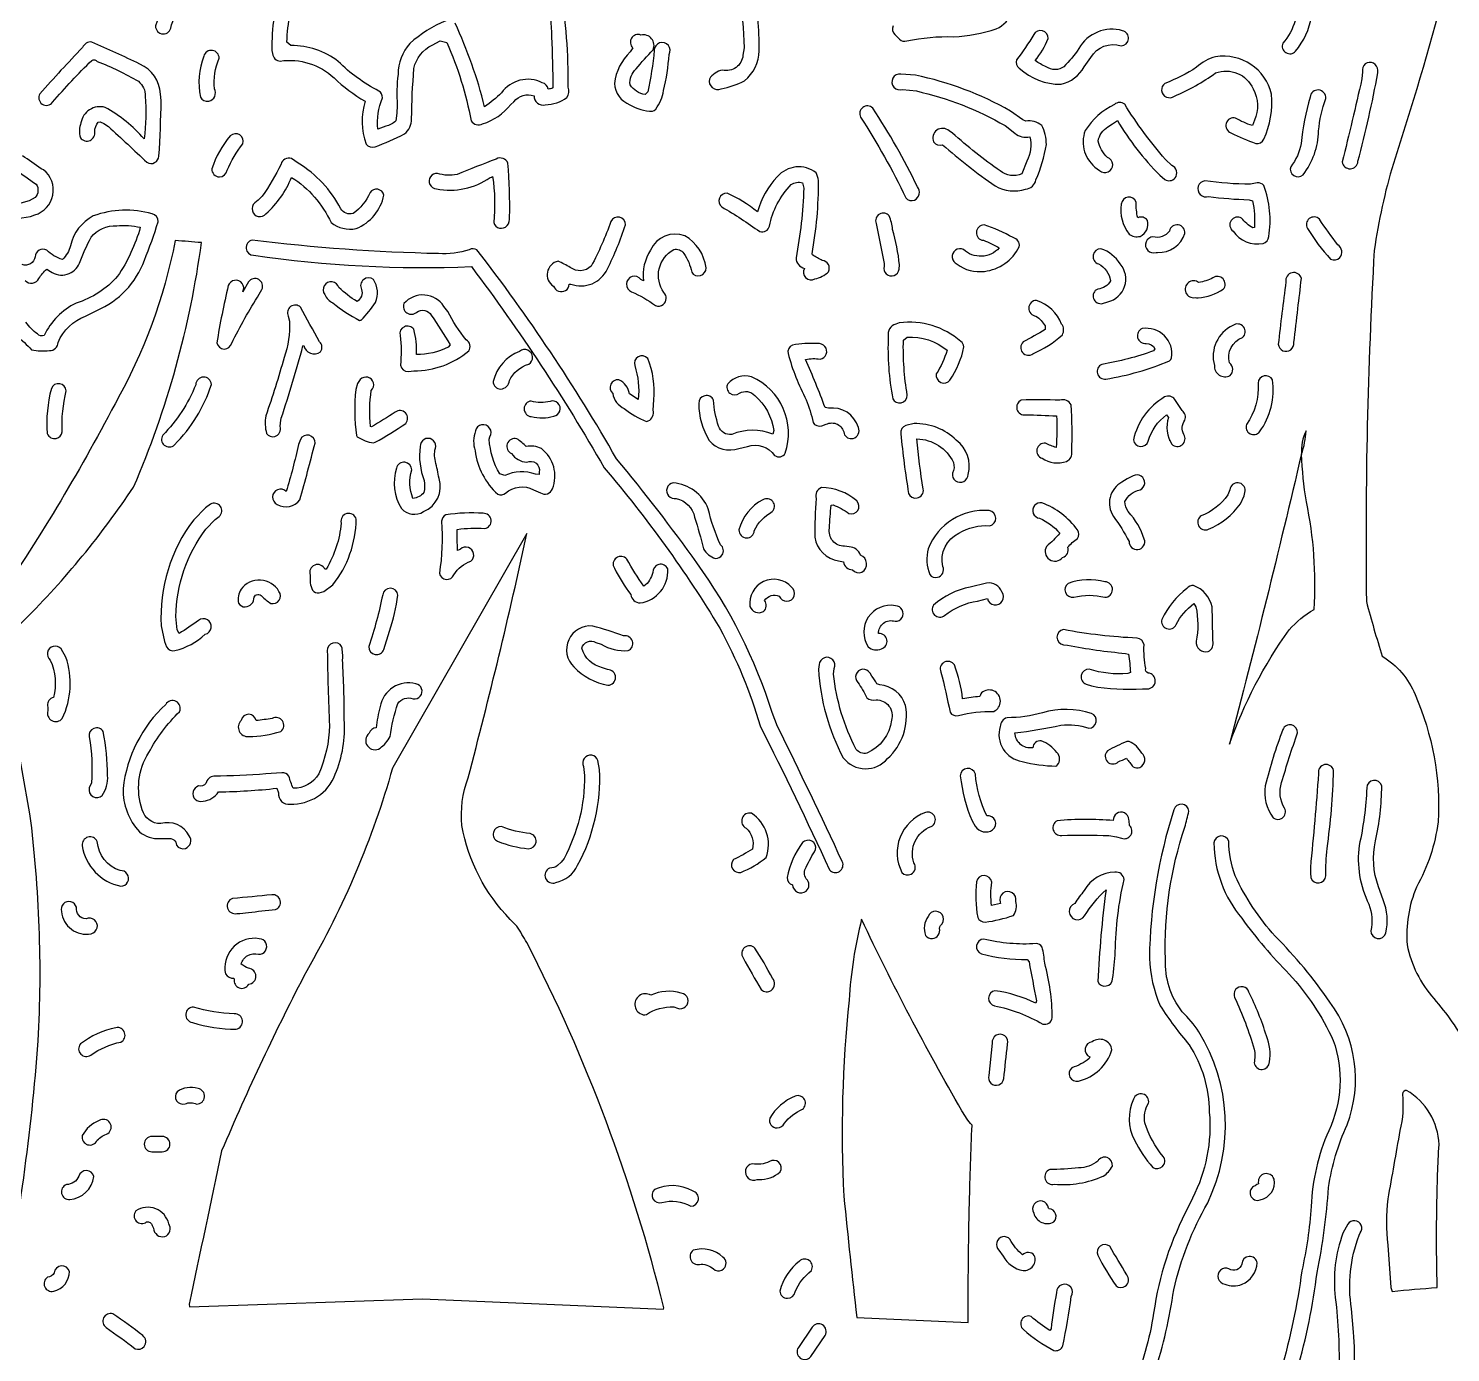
# Model space of a CAD drawing. Extents: x 1.4 to 96.1, y 1 to 80.1.
# Drawn here: x 30.42 to 36.22, y 11.71 to 17.11 of the extents above; entities that cross this region are included whole.
import ezdxf

# ---------------------------------------------------------------- set-up
doc = ezdxf.new("R2010")
doc.units = 0
doc.linetypes.add('0', pattern=[0])
doc.layers.add('1', color=7, linetype='0')

msp = doc.modelspace()

# ---------------------------------------------------------------- linework, layer by layer
at = {"layer": '1'}
for p, q in [((35.836109, 16.581528), (35.83614, 16.581482)), ((32.323544, 16.343399), (32.32349, 16.343353)), ((34.619823, 12.40329), (34.619781, 12.403229))]:
    msp.add_line(p, q, dxfattribs=at)
for points in [[(36.302185, 17.919815, -0.060931), (36.1908, 17.25354, -0.015536), (35.985359, 16.556229, 0.037808), (35.907269, 16.201294, 0.017314), (35.875183, 14.768829, 0.011019), (35.939735, 14.545868, -0.163871), (36.07354, 14.389389, -0.11714), (36.167988, 13.870148, -0.092974), (36.080063, 13.60434, 0.120399), (36.04105, 13.368454, 0.133464), (36.150761, 13.149399, -0.04585), (36.288708, 12.952454, -0.145921)], [(32.485031, 17.367477, -0.109499), (32.552097, 17.072159, -0.006767), (32.557575, 16.863586, -0.051372), (32.538857, 16.85878, 0.284814), (32.514294, 16.885254, 0.370414), (32.347996, 16.843277, -0.041027), (32.278812, 16.787125, 0.047767), (32.158432, 17.128357, 0.34121)], [(31.447021, 17.28656, 0.068282), (31.411034, 17.016724), (31.41456, 17.003723, 0.390211), (31.44565, 16.973206, -0.230615), (31.665056, 16.904449, 0.056539), (31.79188, 16.809692, 0.168918), (31.795982, 16.634323, 0.336922), (31.832237, 16.623749, 0.037796), (31.952129, 16.676559, 0.227931), (31.981485, 16.737137, -0.019258), (31.991016, 16.943436, -0.237466), (32.065556, 17.038376), (32.097832, 17.056213), (32.125004, 17.048599, -0.060185), (32.223808, 16.729462, 0.391574), (32.271076, 16.717575, 0.151781), (32.38586, 16.795639), (32.398804, 16.807739, -0.31899), (32.480652, 16.831528, 0.501019), (32.5266, 16.795349, 0.156757), (32.614944, 16.824249, 0.214279), (32.620411, 16.866852, 0.041623), (32.589458, 17.268646, 0.096457)], [(32.121483, 17.138031, 0.07828), (31.973759, 17.04541, 0.177631), (31.925959, 16.918884, 0.044516), (31.922638, 16.792786), (31.920605, 16.761185), (31.916842, 16.729736, -0.156159), (31.876196, 16.70755), (31.843502, 16.695145, -0.120696), (31.862568, 16.823242, 0.270717), (31.84811, 16.851242, -0.078763), (31.682264, 16.971848, 0.170911), (31.48942, 17.036575), (31.47257, 17.050964, -0.051456), (31.508001, 17.27919, 0.82948)], [(33.945606, 17.116501, 0.313214), (33.951618, 17.081299), (33.97086, 17.062363, 0.267778), (34.001228, 17.05545, -0.061999), (34.191608, 17.07254, 0.066419), (34.365643, 17.10463, 0.409477), (34.427708, 17.269577, -0.24803)], [(30.153633, 16.344345, 0.089344), (30.426388, 16.338993), (30.444277, 16.345779, 0.603164), (30.480436, 16.530106), (30.470823, 16.53331, 0.00338), (30.393984, 16.587341)], [(30.366003, 16.53125, 0.011266), (30.450319, 16.470978, -0.346584), (30.446091, 16.417084), (30.421907, 16.40274), (30.387589, 16.393997, -0.086933)], [(30.370127, 15.852524, -0.03687), (30.431797, 15.795471, 0.071596), (30.504471, 15.792252, 0.40592), (30.539623, 15.826019, -0.207738), (30.651123, 15.933258), (30.697498, 15.955779, 0.204806), (30.891691, 16.160767, 0.019206), (30.947929, 16.318161, 0.368309), (30.923037, 16.350159, 0.15968), (30.683157, 16.341553, 0.222203), (30.59042, 16.220184, -0.132484), (30.557144, 16.163513, -0.117293), (30.493141, 16.202057, 0.558416), (30.446251, 16.174713, -0.467368), (30.392775, 16.143522, 1.100561)], [(30.405321, 16.078094, 0.535034), (30.46162, 16.086609, -0.082547), (30.493053, 16.124542), (30.50848, 16.115402, 0.484873), (30.627298, 16.149521, -0.028862), (30.674299, 16.254883, -0.24111), (30.77853, 16.301865, -0.07025), (30.874968, 16.295639, -0.079357), (30.782482, 16.095642, -0.133837), (30.613111, 15.985565, 0.171209), (30.48263, 15.854463, -0.312747), (30.455744, 15.860336, -0.089338), (30.408602, 15.908371, 0.104517)]]:
    msp.add_lwpolyline(points, format="xyb", dxfattribs=at)
for points in [[(31.01034, 17.142258, 0.049861), (31.079588, 17.302689, 0.474612), (31.045664, 17.33725, -0.019565), (30.857716, 17.318924, -0.073758), (30.75717, 17.340652, 0.794843), (30.738789, 17.282593, 0.143319), (30.946507, 17.26152), (31.001516, 17.269104), (31.000843, 17.264954, 0.049121), (30.936825, 17.116791, 0.997416), (31.000223, 17.114456, -0.027739)], [(33.398788, 17.015686, 0.05294), (33.374371, 17.27739, 0.922529), (33.318085, 17.248901, -0.032794), (33.337414, 17.027542), (33.332478, 16.996933, -0.462048), (33.249359, 16.936188, 0.217433), (33.196251, 16.900208, 0.635724), (33.244278, 16.860519, 0.080557), (33.338802, 16.893219, 0.225914)], [(35.586723, 17.013641, 0.267324), (35.636459, 17.307724, 0.308001), (35.603195, 17.322144, -0.03529), (35.480782, 17.340776, 0.90835), (35.475887, 17.278687, 0.026225), (35.577114, 17.261444), (35.589088, 17.240631, -0.230123), (35.534416, 17.046219, 0.843787)], [(32.977528, 16.777786, 0.126105), (33.008759, 16.852707, 0.043531), (33.03125, 17.000107, 1.29994), (32.970852, 17.017197, -0.030844), (32.944107, 16.847641), (32.933735, 16.836411, -0.203539), (32.872272, 16.876541, -0.228026), (32.896713, 16.941132, -0.022107), (32.966469, 17.019089, 0.612192), (32.916271, 17.079576, 0.841421), (32.883907, 17.027176), (32.872704, 17.010712, 0.176416), (32.80883, 16.882034, 0.294762), (32.871471, 16.795029, 0.131966), (32.963604, 16.768494), (32.971199, 16.772186)], [(34.629948, 16.878647, 0.20696), (34.724834, 16.949875), (34.751743, 16.988052, -0.356895), (34.875149, 17.035505, 0.877151), (34.881084, 17.097198, 0.349802), (34.702671, 17.024048, -0.03896), (34.641911, 16.950029, -0.309172), (34.569214, 16.950241, -0.051061), (34.523808, 16.975296, 0.08026), (34.577045, 17.065598, 0.789082), (34.518398, 17.081741, -0.032283), (34.448135, 16.977844, 0.311943), (34.459469, 16.944168, 0.189589)], [(30.950829, 16.585571, 0.010192), (30.960161, 16.812195), (30.956739, 16.838974, 0.284081), (30.872971, 16.961105, 0.009667), (30.677258, 17.051102, 0.33043), (30.639576, 17.028763, 0.011608), (30.465481, 16.840378, 0.956864), (30.517195, 16.805389, -0.024984), (30.677208, 16.975861, -0.335716), (30.699432, 16.972244, -0.03934), (30.866987, 16.890732, -0.233063), (30.895237, 16.830048, -0.052643), (30.890089, 16.656097, 0.090043), (30.731726, 16.784336, 0.447175), (30.632902, 16.72168, 0.166519), (30.630367, 16.660645, 0.804465), (30.688868, 16.685822, -0.173456), (30.703697, 16.724228), (30.710791, 16.724884), (30.725859, 16.718994), (30.744509, 16.70665, -0.003901), (30.901682, 16.560623, 0.573423)], [(31.154194, 16.809464, 0.496975), (31.177284, 16.860214, -0.118716), (31.196226, 16.984711, 0.900141), (31.133974, 16.993073, 0.146992), (31.120449, 16.826569, 0.337418)], [(35.457497, 16.654434, 0.125456), (35.488834, 16.838104, 0.393995), (35.259907, 16.990669, 0.12455), (35.182678, 16.947998, -0.05398), (35.053764, 16.882446, 1.022243), (35.091969, 16.830521, 0.058046), (35.259876, 16.924746, -0.402648), (35.413158, 16.860027, -0.236557), (35.418236, 16.732132), (35.410213, 16.710754, -0.067626), (35.34161, 16.740967, 0.945947), (35.322948, 16.680176, 0.017357), (35.424007, 16.637009, 0.33616)], [(35.840778, 16.564529, 0.018711), (35.922005, 16.925024), (35.921219, 16.936043, 1.154102), (35.859974, 16.929581), (35.85675, 16.90033, -0.005472), (35.776798, 16.56218, 0.916296)], [(34.485645, 16.450304, 0.320749), (34.52776, 16.488892, 0.061404), (34.569962, 16.632828, 0.131947), (34.551128, 16.711044, 0.201865), (34.486355, 16.728394), (34.474056, 16.733719), (34.423294, 16.769562, 0.08045), (34.036003, 16.915253), (33.976517, 16.920277, 1.276205), (33.983795, 16.857895), (34.039776, 16.851288, -0.076788), (34.40202, 16.709976), (34.440918, 16.679199, 0.227497), (34.5033, 16.665009, -0.170677), (34.490582, 16.564835), (34.470135, 16.513275, -0.281286), (34.381863, 16.525146, -0.032808), (34.186993, 16.679794), (34.173172, 16.688385, 0.815952), (34.110424, 16.643585, 0.320804), (34.146694, 16.631683, 0.026049), (34.361492, 16.463821, 0.204818)], [(35.6171, 16.509521, 0.159177), (35.680344, 16.688278, -0.067), (35.709339, 16.820877, 0.993928), (35.645439, 16.826385, 0.045018), (35.609051, 16.637344, -0.125879), (35.566418, 16.542297, 0.765982)], [(34.032337, 16.406662, 0.511569), (34.043945, 16.460388, 0.033532), (33.861767, 16.78183, 0.855919), (33.812656, 16.74437, -0.032127), (33.996586, 16.41568, 0.327369)], [(35.095097, 16.496656, 0.493313), (35.082016, 16.547577), (35.055298, 16.571732, -0.039411), (34.889446, 16.797483, 0.350952), (34.84782, 16.796524, 0.141472), (34.728489, 16.690231, 0.348457), (34.777462, 16.534481), (34.787182, 16.527332, 1.230346), (34.819397, 16.580444, -0.143778), (34.781364, 16.647186, -0.225117), (34.821205, 16.704834), (34.839115, 16.718033), (34.859715, 16.731201, 0.061939), (35.032711, 16.507385), (35.053101, 16.490938, 0.390525)], [(31.197895, 16.50116, 0.375025), (31.228779, 16.527969, -0.059112), (31.292984, 16.635742, 0.78762), (31.241831, 16.668564, 0.09742), (31.166449, 16.53363, 0.424131)], [(31.755089, 16.289948, 0.250176), (31.86833, 16.426514, 0.659158), (31.811771, 16.436646, -0.135178), (31.742619, 16.351364, -0.328955), (31.692291, 16.371185, 0.137189), (31.518433, 16.557053), (31.491058, 16.576004, 0.425662), (31.448814, 16.552719, -0.04153), (31.37232, 16.421677), (31.355576, 16.40535), (31.341536, 16.394592, 1.083992), (31.387459, 16.350815, 0.116449), (31.491728, 16.49913, -0.144045), (31.652592, 16.314804, 0.216595)], [(32.37048, 16.302124, 0.219078), (32.380875, 16.337036, 0.028515), (32.373726, 16.556702, 0.46296), (32.326481, 16.573853, 0.004677), (32.166687, 16.51088, -0.13656), (32.086582, 16.51532, 1.007983), (32.082699, 16.452026, 0.200351), (32.301952, 16.49832), (32.30687, 16.500401), (32.311794, 16.502457, -0.061269), (32.316349, 16.314667, 0.608747)], [(33.626114, 16.084869, 0.145751), (33.681496, 16.113968, 0.520884), (33.656204, 16.16037, -0.013939), (33.616756, 16.182465), (33.614285, 16.187057, 0.048644), (33.640633, 16.486635, 0.058891), (33.631184, 16.517654, 0.40499), (33.472675, 16.500977, 0.124179), (33.392124, 16.35881, 0.063608), (33.26783, 16.434431, 0.74409), (33.246761, 16.378403, -0.022334), (33.401867, 16.277649, 0.416398), (33.440384, 16.299789, -0.142064), (33.529083, 16.46962, -0.217486), (33.575802, 16.477295), (33.580528, 16.455124, -0.038888), (33.549107, 16.170233, 0.354655), (33.583508, 16.12796, 0.772179)], [(35.453762, 16.229843, 0.320852), (35.47728, 16.257767, 0.130994), (35.456383, 16.46579, 0.243467), (35.429989, 16.476944), (35.402142, 16.471146, -0.036906), (35.21677, 16.485064, 1.11259), (35.231632, 16.421112, 0.02628), (35.396526, 16.407745), (35.411167, 16.403305, -0.069581), (35.418289, 16.29393), (35.412346, 16.293182, -0.111984), (35.366074, 16.332975, 0.946939), (35.331299, 16.279816, 0.298864)], [(34.952179, 16.258316, 0.380042), (34.982098, 16.32353, 0.373925), (34.94249, 16.334305, -0.058392), (34.936295, 16.397675, 0.801708), (34.875774, 16.390015, 0.208205), (34.907341, 16.267776, 0.233534)], [(32.609467, 16.037003, 0.25257), (32.624065, 16.062729), (32.630245, 16.063568, 0.390242), (32.779888, 16.12532, 0.036275), (32.853832, 16.305557, 0.817844), (32.794041, 16.318893, -0.038962), (32.713646, 16.137085, -0.382512), (32.628559, 16.131851, 0.023151), (32.578407, 16.157272, 0.668753), (32.560234, 16.054688, 0.448261)], [(33.942722, 16.286865, 0.072939), (33.929573, 16.34256, 0.82735), (33.875492, 16.31073, -0.001435), (33.90876, 16.148315), (33.908306, 16.136475, 1.068128), (33.969608, 16.124069), (33.971272, 16.141891, 0.042414)], [(34.31736, 16.115692, 0.255094), (34.459644, 16.216202, 0.401099), (34.434002, 16.253311, 0.052855), (34.315968, 16.304995, 0.945701), (34.313004, 16.242233, -0.043331), (34.37812, 16.211182, -0.418432), (34.231976, 16.204468, 1.037596), (34.205933, 16.145462, 0.201742)], [(35.023506, 16.192719, 0.341169), (35.134922, 16.270584, 0.938343), (35.072025, 16.280167, -0.315185), (35.004761, 16.256456, 1.137575), (35.017548, 16.192825)], [(35.766861, 16.171722, 0.455712), (35.758869, 16.22377, -0.019175), (35.683571, 16.328615, 0.873786), (35.634899, 16.290314, 0.047743), (35.729389, 16.165194, 0.339161)], [(29.44179, 11.839539), (29.442324, 11.835907), (30.305807, 11.865829, 0.030575), (30.458725, 12.976425, 0.044786), (30.424931, 13.902786), (30.361551, 14.256912, -0.104367), (30.339367, 14.590897, -0.16359), (30.402529, 14.693604, 0.049098), (30.847469, 15.236038, 0.068005), (31.124479, 16.232803, 0.003417), (31.017286, 16.24144, -0.080165), (30.771835, 15.57576, -0.029226), (30.273134, 14.747375, 0.015487), (29.99509, 14.295745), (29.957777, 14.220353, 0.035732), (29.638189, 13.341292, 0.01454), (29.503252, 12.853058, 0.082299), (29.511223, 12.505859, -0.058953)], [(33.737679, 13.708115, 0.005527), (33.474228, 14.258942), (33.452053, 14.315811, 0.079843), (33.144531, 14.926666, 0.018644), (32.817265, 15.35083, 0.034294), (32.247993, 16.203415, 0.272313), (32.216335, 16.203888, -0.101042), (32.090946, 16.187897, -0.0253), (31.330431, 16.242935, 0.872967), (31.336987, 16.181168, 0.04546), (32.225086, 16.134796, -0.031914), (32.766621, 15.314102, -0.041153), (33.237888, 14.660599, -0.054841), (33.402645, 14.261368, -0.009395), (33.685101, 13.675049, 0.89465)], [(33.007595, 15.980605, 0.44703), (33.010124, 16.029251, -0.444352), (33.050175, 16.205032, -0.307373), (33.091347, 16.188736, -0.106325), (33.123539, 16.11293, 0.798836), (33.182018, 16.130203, 0.231176), (33.096294, 16.260925, 0.393306), (32.955296, 16.202362, 0.173384), (32.927128, 16.076706), (32.921829, 16.079468), (32.916622, 16.082397, 1.348443), (32.878571, 16.032394, -0.054648), (32.975468, 15.976745, 0.27883)], [(34.799141, 15.984467), (34.820953, 15.991104, 0.554236), (34.871494, 16.145889, 0.162549), (34.792744, 16.207947, 0.85626), (34.782318, 16.146027, -0.256806), (34.831295, 16.077621, -0.271237), (34.779385, 16.043482, 0.912009)], [(31.360218, 16.022995), (31.370794, 16.041672, 0.924988), (31.316639, 16.072479), (31.29369, 16.032745, 1.060057), (31.233616, 16.057327, 0.018474), (31.186935, 15.82399, 0.804104), (31.247499, 15.82254, -0.023722)], [(31.775156, 15.916931, 0.057304), (31.833698, 15.988919, 0.257958), (31.825668, 16.082518, 0.812886), (31.777426, 16.041687, -0.339769), (31.758766, 15.992966, -0.055002), (31.685024, 16.049606, 1.178789), (31.626801, 16.020859, 0.172241), (31.660727, 15.986847, 0.054243), (31.768955, 15.915592, 0.050009)], [(35.189159, 16.007553, 0.126605), (35.291405, 16.042786, 0.890486), (35.248871, 16.08905, -0.07319), (35.191933, 16.070177, 1.517542), (35.176712, 16.008347, 0.057357)], [(35.595654, 15.963318, 0.005317), (35.61021, 16.0867, 0.955607), (35.546883, 16.072876, 0.004835), (35.515797, 15.818054, 1.014552), (35.579151, 15.825562, 0.004763)], [(31.990482, 15.709503, 0.175337), (32.214378, 15.790848, 0.433654), (32.203728, 15.836502, -0.050022), (32.128735, 15.952347), (32.113361, 15.972962, 0.494782), (31.950169, 15.984619, 0.820249), (32.002308, 15.949753, -0.430189), (32.061607, 15.937119, -0.013459), (32.13884, 15.816422), (32.130161, 15.806351, -0.121579), (32.000782, 15.776276, 0.097233), (31.990095, 15.879349, 0.817819), (31.934092, 15.854385, -0.065977), (31.93536, 15.73288, 0.376904), (31.968193, 15.707779)], [(31.422972, 15.442, 0.431386), (31.445349, 15.48317), (31.446037, 15.49794), (31.449436, 15.51651, 0.014848), (31.538242, 15.811432), (31.541447, 15.813675, 0.549982), (31.609646, 15.787386, 0.37153), (31.606298, 15.828645, -0.007503), (31.528532, 15.969483, 0.828815), (31.477991, 15.932602), (31.483099, 15.912445, -0.102225), (31.461571, 15.76413, -0.014627), (31.386839, 15.526413, 0.108569), (31.389671, 15.454437, 0.312625)], [(34.515373, 15.779449, 0.077051), (34.635204, 15.856369, 0.30551), (34.632271, 15.900543, 0.219463), (34.529934, 15.997345, 0.959789), (34.527752, 15.933044, -0.121445), (34.565022, 15.892838), (34.565445, 15.878799, -0.017995), (34.475418, 15.82756, 0.949042)], [(33.977261, 15.579606, 0.367193), (34.002655, 15.611115, -0.045916), (33.987007, 15.835052), (34.00272, 15.847733, -0.186641), (34.165001, 15.793793, -0.068665), (34.121311, 15.697403, 0.792391), (34.17675, 15.672073, 0.098288), (34.233929, 15.807419, 0.214008), (34.221157, 15.829773, 0.216608), (33.970402, 15.905134), (33.956455, 15.899772, 0.407622), (33.925247, 15.850113, 0.058478), (33.9436, 15.596054, 0.332117)], [(35.319141, 15.69037, 0.462036), (35.317383, 15.742157, -0.400653), (35.370445, 15.845612, 0.956178), (35.330566, 15.894944, 0.364374), (35.255196, 15.732147, 0.582311)], [(34.812801, 15.676468, 0.060476), (35.072193, 15.750595), (35.077229, 15.755981), (35.080864, 15.76239, 0.513927), (34.96064, 15.881955, 0.87557), (34.976776, 15.821793, -0.292177), (35.012623, 15.799637), (35.00705, 15.791443, -0.045709), (34.795799, 15.736035, 0.870922)], [(32.344971, 15.635483, 0.373705), (32.379887, 15.669891, -0.216285), (32.458828, 15.736709, 1.075592), (32.421978, 15.789323, 0.245922), (32.313702, 15.666534, 0.411389)], [(33.781788, 15.434311, 0.462944), (33.803406, 15.47908, 0.374028), (33.681492, 15.557144), (33.667717, 15.559814, 0.017118), (33.588127, 15.755463, -0.111598), (33.647446, 15.757327, 1.004039), (33.637012, 15.820724, 0.061296), (33.534718, 15.814575, 0.350728), (33.51656, 15.779999, 0.053762), (33.590717, 15.591751, -0.042493), (33.618519, 15.499649, 0.342681), (33.653973, 15.485138), (33.672112, 15.491776, -0.512702), (33.744911, 15.454514, 0.387623)], [(32.946743, 15.505432, 0.340295), (32.966755, 15.549194), (32.968754, 15.591537, 0.124811), (32.94421, 15.760773, 0.795732), (32.891041, 15.731049, -0.111608), (32.905136, 15.593613), (32.869545, 15.615982, 0.258618), (32.826305, 15.673643, 0.732897), (32.80167, 15.618073, 0.245908), (32.848473, 15.555725, 0.064886), (32.939297, 15.503339, 0.062174)], [(31.014252, 15.407959, 0.11931), (31.164728, 15.654099, 0.966751), (31.101198, 15.653076, -0.097606), (30.966522, 15.447647, 0.888479)], [(31.833323, 15.418335, 0.025228), (31.957409, 15.495651, 0.912268), (31.914557, 15.541061, -0.014589), (31.818296, 15.481766), (31.814312, 15.483337, -0.070458), (31.817062, 15.630112, 1.036821), (31.771868, 15.674042), (31.7612, 15.658813), (31.75379, 15.633347, 0.060778), (31.75633, 15.44632), (31.75993, 15.440903, 0.114332), (31.825991, 15.415924)], [(33.505333, 15.373444, 0.387804), (33.367393, 15.685713, 0.283066), (33.270748, 15.657012, 0.815919), (33.318562, 15.618608, -0.364455), (33.380432, 15.6091, -0.182404), (33.45792, 15.466827), (33.454609, 15.45195, 0.19705), (33.286827, 15.45024, -0.367052), (33.233574, 15.483963, -0.066543), (33.212826, 15.590302, 0.83485), (33.152454, 15.576004, 0.134687), (33.194645, 15.426178, 0.317702), (33.315617, 15.393616), (33.35128, 15.401231, -0.337423), (33.461975, 15.364075, 0.416634)], [(35.439884, 15.461105, 0.190142), (35.492512, 15.673553, 0.767088), (35.433651, 15.659927, -0.169243), (35.385925, 15.49054, 0.83011)], [(30.531725, 15.434157, 0.31919), (30.55599, 15.461121, -0.06843), (30.572569, 15.627975, 0.816395), (30.512066, 15.637451, 0.086673), (30.49563, 15.453766, 0.374124)], [(35.067772, 15.51976, 0.219639), (35.081825, 15.410096, 0.883815), (35.13063, 15.450211, -0.291835), (35.135403, 15.508469, 0.308213), (35.123878, 15.54834), (35.093403, 15.593246, 0.386251), (35.052479, 15.603409, 0.212623), (34.92519, 15.427872, 0.795614), (34.985874, 15.422745, -0.175035), (35.060692, 15.530121)], [(32.560913, 15.524674, 1.08706), (32.546322, 15.585434, -0.148792), (32.46944, 15.586687, 0.916582), (32.469387, 15.523177, 0.125431)], [(34.652519, 15.340683, 0.369062), (34.673515, 15.381058, 0.030052), (34.670681, 15.571335, 0.375281), (34.625385, 15.58989, 0.018697), (34.467926, 15.590486, 0.893088), (34.485992, 15.530762, -0.00789), (34.611694, 15.525803, -0.024289), (34.610054, 15.397018, -0.050059), (34.56641, 15.414734, 0.90073), (34.552532, 15.353256, 0.237199)], [(32.364815, 15.210693, -0.315115), (32.478313, 15.22464), (32.507183, 15.212601, 0.492646), (32.555626, 15.228378, 0.335452), (32.510639, 15.392776, 0.172828), (32.448837, 15.401138, 0.061996), (32.410183, 15.43283, 0.933085), (32.389336, 15.372238, 0.226117), (32.450752, 15.336988, -0.631143), (32.501591, 15.296753), (32.501865, 15.28653), (32.486752, 15.287858, 0.198462), (32.361126, 15.282776), (32.340481, 15.289688, -0.108726), (32.297523, 15.430557), (32.300652, 15.441238, 1.184841), (32.241776, 15.464828, 0.163291), (32.240158, 15.383759, 0.17905), (32.332645, 15.206146, 0.280809)], [(34.042675, 15.191209, 0.414731), (34.067795, 15.22757, -0.017645), (34.042313, 15.432526, -0.280906), (34.191093, 15.336105, -0.202466), (34.186878, 15.29245, 1.079938), (34.250904, 15.287308, 0.308874), (34.202862, 15.427261, 0.201104), (34.030354, 15.494553), (33.997173, 15.487228, 0.354622), (33.976658, 15.453583, 0.018741), (34.008106, 15.210144, 0.354856)], [(31.525942, 15.184128, 0.005733), (31.587381, 15.41507, 0.826842), (31.527784, 15.429825), (31.52033, 15.409286, -0.015745), (31.470158, 15.2175, 1.199208), (31.432991, 15.165268, 0.393975)], [(32.078678, 15.34024, -0.150992), (32.080402, 15.401733, 1.014615), (32.015991, 15.401566, 0.125752), (32.032898, 15.261902, -0.11072), (32.0308, 15.213943, -0.224687), (31.986912, 15.189682, -0.182358), (31.981821, 15.305496, 0.888848), (31.919611, 15.312729, 0.215695), (31.939878, 15.148087, 0.366793), (32.030022, 15.135834, 0.390311), (32.093212, 15.27092, 0.01552)], [(35.630867, 15.176163, -0.03349), (35.610981, 15.36969, 0.063046), (35.629955, 15.465652, 0.134696), (35.610432, 15.370178, -0.006398), (35.317268, 14.18663, -0.072662), (35.560513, 14.653412, -0.080978), (35.661823, 14.736465, 0.066899)], [(34.943714, 14.980561, 0.479621), (34.969383, 15.0233, 0.107859), (34.904144, 15.135468, -0.117429), (34.890072, 15.176819, -0.229435), (34.952003, 15.224226, 1.039002), (34.924355, 15.281647), (34.89946, 15.269058), (34.878422, 15.255966, 0.444336), (34.843597, 15.116241, -0.039737), (34.90728, 15.014282, 0.453993)], [(33.247513, 14.958786, 0.389852), (33.241142, 15.000412, -0.054818), (33.191257, 15.146759, 0.285307), (33.047825, 15.252837, 1.012972), (33.060204, 15.189209, -0.293187), (33.135677, 15.112976, -0.016662), (33.171291, 14.983467, 0.17356), (33.220741, 14.944916, 0.258604)], [(33.817837, 14.888702, 0.629167), (33.812008, 14.95816, 0.297252), (33.76572, 14.991943), (33.746826, 14.994204, -0.479346), (33.685837, 15.068359, -0.020234), (33.692806, 15.161682), (33.700172, 15.163269, -0.074317), (33.764446, 15.127609, 0.788114), (33.796841, 15.179031, 0.183446), (33.652756, 15.233536, 0.408578), (33.631161, 15.189423, 0.02341), (33.625771, 15.030869, 0.327259), (33.722744, 14.935318), (33.743233, 14.930695, 0.397973), (33.779587, 14.898774, 0.336817)], [(35.231274, 15.063858, 0.135263), (35.361912, 15.167068), (35.376755, 15.200211), (35.381214, 15.220383, 0.980029), (35.31863, 15.224579), (35.310692, 15.203445, -0.142699), (35.201855, 15.118787, 0.925228)], [(31.015787, 14.568604, 0.12899), (31.139509, 14.635589, 1.266718), (31.112354, 14.691849, -0.007576), (31.033466, 14.638092), (31.02553, 14.652832), (31.020109, 14.707733, -0.158975), (31.141964, 15.063873), (31.180351, 15.103058), (31.196913, 15.115875, 0.88109), (31.161213, 15.16658), (31.140804, 15.151428), (31.092863, 15.102356, 0.178696), (30.96011, 14.669968), (30.973351, 14.606018), (30.981823, 14.584442, 0.323815)], [(33.347771, 15.028229, 0.409097), (33.37888, 15.057831, -0.159487), (33.452419, 15.135608, 0.873933), (33.413773, 15.184021, 0.209336), (33.316536, 15.061127, 0.420961)], [(34.125904, 14.867783, 0.463745), (34.148209, 14.911545, -0.355325), (34.213734, 15.047928, -0.151415), (34.338905, 15.078078, 0.832432), (34.337353, 15.139528, 0.331639), (34.088104, 14.984309, 0.155999), (34.094521, 14.879013, 0.29073)], [(34.657207, 14.989975, -0.076363), (34.696888, 15.025452, 0.309073), (34.69743, 15.060699, 0.143389), (34.551903, 15.171679, 1.025101), (34.542187, 15.108749, -0.116168), (34.6245, 15.047287, -0.036678), (34.570728, 14.993622, 0.945872), (34.63604, 14.948882, 0.438273)], [(31.604025, 14.804504), (31.622894, 14.80954), (31.66044, 14.836731, 0.163548), (31.755547, 15.104813, 0.993213), (31.693924, 15.089172, -0.113299), (31.633116, 14.901413), (31.627491, 14.900497, 0.984118), (31.568285, 14.876541, 0.142773), (31.577019, 14.814941, 0.246371)], [(32.169022, 14.976944, -0.01656), (32.167545, 15.062866, -0.059467), (32.279629, 15.066455, 0.945484), (32.272598, 15.12883, 0.054238), (32.120956, 15.122406, 0.266996), (32.103828, 15.096313, -0.055695), (32.094509, 14.884018, 0.735308), (32.154057, 14.87767, -0.180485), (32.223244, 14.933701, 1.016435), (32.180748, 14.982819), (32.17482, 14.980011)], [(32.383877, 13.47168, -0.14997), (32.186729, 13.85527, -0.115232), (32.211533, 14.049103, 0.010927), (32.451881, 15.04628), (31.905132, 14.092529), (31.903702, 14.089798, -0.062228), (31.55373, 13.263138, 0.020331), (31.206661, 12.527887, 0.000643), (31.074194, 11.902526), (31.07601, 11.892456), (32.026432, 11.925354), (33.008602, 11.882614), (33.009571, 11.888138, 0.059068), (32.451305, 13.377744, 0.008955), (32.410923, 13.444443)], [(32.913094, 14.763076, 0.392056), (33.026146, 14.901611, 0.853269), (32.965221, 14.887314, -0.164473), (32.928959, 14.831482, -0.037485), (32.859226, 14.942002, 0.939103), (32.808483, 14.904633, 0.03535), (32.874905, 14.796936, 0.36879)], [(31.302643, 14.746597, 0.397634), (31.33894, 14.787216, -0.544062), (31.370687, 14.790237, 0.040438), (31.406849, 14.761428, 0.709333), (31.440329, 14.810471, 0.535478), (31.285547, 14.819276, 0.189554), (31.275671, 14.762048, 0.266063)], [(33.415932, 14.728288, 0.423082), (33.420418, 14.773407, -0.361351), (33.48056, 14.790771, 1.309392), (33.531013, 14.827881, 0.729871), (33.36095, 14.748715, 0.468101)], [(34.808437, 14.7861, 0.979026), (34.809048, 14.849442, 0.148226), (34.659149, 14.842941, 0.788385), (34.681557, 14.786423, -0.127839)], [(31.891331, 14.647385, 0.045612), (31.925278, 14.795334, 0.873466), (31.863348, 14.796555, -0.030239), (31.806664, 14.58493, 0.873614), (31.867573, 14.573669)], [(34.15519, 14.712158, -0.130523), (34.289749, 14.771011), (34.329636, 14.780609, 1.232291), (34.388599, 14.807892, 0.359364), (34.326462, 14.844162), (34.258957, 14.827667, 0.129707), (34.109821, 14.754227, 0.866095)], [(35.2486, 14.609512, 0.007088), (35.246323, 14.74675, 0.251402), (35.17041, 14.834364, 0.233836), (35.143211, 14.822418, 0.114676), (35.040821, 14.696045, 0.919393), (35.099377, 14.674835, -0.123038), (35.171692, 14.760269), (35.179768, 14.746979, -0.103377), (35.180862, 14.606552, 0.519663), (35.229801, 14.564907, 0.378704)], [(33.897186, 14.575927, 0.918871), (33.885914, 14.637939, -0.528389), (33.952908, 14.688174, 1.024637), (33.954399, 14.751645, 0.660274), (33.8433, 14.584421, 0.299771)], [(32.675369, 14.578171, -0.505358), (32.732738, 14.601456), (32.754303, 14.594467, 0.148276), (32.864399, 14.568679, 0.891984), (32.845711, 14.628647, 0.02136), (32.720123, 14.668886, 0.717011), (32.64349, 14.501984, 0.157635), (32.781635, 14.427152, 0.995615), (32.780491, 14.491364), (32.759609, 14.498993, -0.272163)], [(34.962376, 14.413223), (34.980885, 14.413129, 0.987239), (34.984669, 14.477295, -0.397982), (34.975231, 14.495392, -0.057373), (34.968273, 14.591934, 0.356765), (34.939922, 14.619461, -0.034383), (34.640125, 14.654153, 0.863079), (34.63932, 14.592331), (34.656704, 14.590439, 0.024054), (34.89333, 14.55719), (34.905025, 14.553543, -0.021136), (34.913055, 14.479004), (34.901932, 14.474915, -0.093759), (34.744698, 14.492552, 0.871688), (34.732513, 14.431793), (34.753624, 14.424606, 0.064692)], [(30.515072, 14.375824, 0.37357), (30.497902, 14.33847), (30.497526, 14.323715, 0.824576), (30.556656, 14.291901, 0.198017), (30.57123, 14.542465), (30.55195, 14.575638, 1.089408), (30.50766, 14.529877, -0.173777), (30.520502, 14.37767)], [(31.699839, 14.530823, 0.079045), (31.696045, 14.584946, 0.786776), (31.63752, 14.567854, 0.006376), (31.646095, 14.263336, -0.100371), (31.60236, 14.065517, -0.269975), (31.498352, 14.007385, -0.038935), (31.481117, 14.056671, 0.272214), (31.451754, 14.070709), (31.387173, 14.065853, -0.022255), (31.17474, 14.056988, 0.30615), (31.142448, 14.02713, -0.290716), (31.112736, 14.016693, 1.010486), (31.130779, 13.954559, 0.229378), (31.19352, 13.992508, 0.024368), (31.431154, 14.007278), (31.438848, 13.988129, 0.500721), (31.485958, 13.94281, 0.325406), (31.669752, 14.064069, 0.119154), (31.706598, 14.28772, 0.014185)], [(33.858521, 14.465027), (33.850819, 14.476928, 1.124313), (33.80085, 14.439026, -0.041398), (33.838184, 14.376481, 0.238449), (33.875412, 14.367629, -0.51747), (33.938156, 14.284714, -0.267899), (33.83812, 14.150466, -0.291519), (33.794399, 14.165878, -0.095885), (33.702431, 14.473129), (33.703979, 14.495972, 1.217804), (33.643555, 14.511398), (33.640949, 14.492615, 0.109934), (33.741779, 14.131361, 0.477793), (33.922302, 14.128221, 0.256621), (33.995995, 14.344604, 0.308663), (33.890316, 14.428711), (33.878887, 14.432831, 0.02878)], [(34.211361, 14.303574, -0.068789), (34.355572, 14.32057, 1.180634), (34.305676, 14.395935, 0.067243), (34.297913, 14.380936, 0.037988), (34.228413, 14.371674, 0.065141), (34.194855, 14.510286, 0.925507), (34.13961, 14.481461, -0.015142), (34.177338, 14.317702, 0.326488)], [(31.852503, 14.170593, 0.095855), (31.894188, 14.217773, -0.049382), (31.925241, 14.353073, -0.348948), (31.987247, 14.372115, 1.000123), (31.998402, 14.433609, 0.440075), (31.853495, 14.340195, 0.058009), (31.837376, 14.253554, 0.326725), (31.807953, 14.231294, 0.953172)], [(31.058847, 13.76207, 0.511804), (31.074013, 13.813629, 0.357492), (30.958296, 13.863051, -0.354721), (30.883114, 13.919388, -0.230264), (30.90954, 14.152466, -0.075783), (31.034805, 14.319458, 0.962766), (30.978573, 14.349213, 0.178406), (30.804438, 14.006447, 0.188686), (30.871058, 13.829102, 0.18415), (30.955257, 13.802063), (30.987741, 13.802277, -0.447368), (31.022495, 13.775314, 0.347112)], [(34.614796, 14.10199, 0.398736), (34.612904, 14.153, 0.14677), (34.54911, 14.201172, 0.42605), (34.514622, 14.172042, -0.440463), (34.441769, 14.232697, 0.024693), (34.629025, 14.264725, -0.112211), (34.743103, 14.252088, 0.820738), (34.754398, 14.312347, 0.152118), (34.554482, 14.314865, -0.068174), (34.409664, 14.295044, 0.316161), (34.381592, 14.258985, 0.457059), (34.47118, 14.116455, 0.057868), (34.609306, 14.097559, 0.056396)], [(31.317327, 14.218231, 0.070654), (31.448177, 14.238981, 0.911902), (31.412399, 14.292053, -0.017384), (31.347464, 14.283478, 0.827244), (31.286068, 14.283967, 0.709786)], [(30.719116, 13.978058, 0.179458), (30.741693, 14.058716, 0.044952), (30.723818, 14.238281, 0.835846), (30.666122, 14.216583, -0.061751), (30.675888, 14.029556), (30.666878, 14.008621, 0.774369)], [(35.531433, 13.885132, 0.390289), (35.54147, 13.92627, -0.213578), (35.529205, 14.030334, -0.011134), (35.594597, 14.233871, 0.836789), (35.534393, 14.246521, 0.030239), (35.462727, 14.017563, 0.198288), (35.49448, 13.886841, 0.327371)], [(34.951519, 14.092591, 0.543642), (34.959263, 14.150833, 0.14887), (34.907803, 14.198456), (34.898663, 14.198593, 0.027876), (34.818836, 14.159683, 0.981024), (34.863331, 14.115082, -0.015012), (34.896832, 14.12941, 0.000407), (34.923771, 14.094603, 0.235438)], [(32.576538, 13.692032, -0.165935), (32.543976, 13.681565, 0.969856), (32.569008, 13.62227, 0.231318), (32.658558, 13.693237, 0.136743), (32.747662, 14.084076), (32.741066, 14.120392, 1.088612), (32.682789, 14.096039), (32.686974, 14.059509, -0.123476), (32.602924, 13.72052), (32.590637, 13.705444)], [(35.714886, 13.761475, 0.028609), (35.741455, 14.080292, 0.964127), (35.67976, 14.06723, -0.006577), (35.64677, 13.684433), (35.647202, 13.662964), (35.648846, 13.641573, 0.809649), (35.709412, 13.650024, -0.021324)], [(34.35104, 13.837449, 0.776225), (34.326668, 13.894409, -0.086665), (34.280464, 14.065369, 0.857233), (34.21917, 14.057724, 0.072662), (34.266865, 13.873962), (34.280308, 13.852189, 0.419761)], [(35.924652, 13.605377, -0.144956), (35.91227, 13.792328, 0.053974), (35.937927, 14.017304, 0.850424), (35.876762, 14.00914, -0.044092), (35.84584, 13.774384, 0.148099), (35.885067, 13.534378, -0.149489), (35.893158, 13.425339, 0.853087), (35.954205, 13.416275, 0.159378), (35.943272, 13.552536)], [(34.935863, 11.426314, 0.275803), (34.970028, 11.485733, -0.076128), (35.01128, 11.623917, 0.043308), (35.089283, 11.960922, -0.072534), (35.228008, 12.316833, 0.256187), (35.192539, 13.013658, 0.044584), (35.123878, 13.09552, -0.175991), (35.055725, 13.310211, -0.088452), (35.134975, 13.849075, 0.00058), (35.151394, 13.913712, 0.831008), (35.090252, 13.919937, 0.073831), (34.990009, 13.314804, 0.09136), (35.034294, 13.12027, 0.035093), (35.152931, 12.960251, -0.142862), (35.234638, 12.686279, -0.141358), (35.166149, 12.335785), (35.1502, 12.300674, 0.088972), (35.00753, 11.866669, -0.058361), (34.921276, 11.559265, 0.008211), (34.907001, 11.49887, 0.744887), (34.890362, 11.439301, 0.308199)], [(33.3242, 13.664154, 0.080389), (33.426899, 13.724686, 0.354221), (33.367558, 13.90518, 0.909996), (33.346115, 13.844559, -0.258612), (33.371632, 13.759445, -0.036226), (33.294224, 13.71608, 0.747578)], [(34.018105, 13.656586, 0.454765), (34.030029, 13.702927, -0.412526), (34.100891, 13.851155, 0.917621), (34.076622, 13.908509, 0.450872), (33.980797, 13.66391, 0.339285)], [(34.906868, 13.879898, 1.01316), (34.842976, 13.875427, 0.046158), (34.614067, 13.874421, 0.852412), (34.63253, 13.815186, -0.01622), (34.825382, 13.814041), (34.855804, 13.809341), (34.87603, 13.803757, 0.838642), (34.90905, 13.855774, 0.032259)], [(30.795582, 13.607726, 1.035806), (30.792097, 13.671416, -0.300052), (30.699278, 13.789841, 0.872505), (30.637934, 13.772781, 0.314281)], [(32.457108, 13.760514, 0.899835), (32.464729, 13.822205, -0.064811), (32.347538, 13.850675, 0.843818), (32.332264, 13.790848, 0.067716)], [(35.521015, 11.4953, 0.097793), (35.593231, 11.635147, 0.037799), (35.674164, 12.031967, 0.033726), (35.721066, 12.379288, -0.069552), (35.796482, 12.634216, 0.256841), (35.726574, 13.134384, 0.04508), (35.503273, 13.404251, -0.075731), (35.340065, 13.649887, -0.087401), (35.313934, 13.791778, 0.810373), (35.25322, 13.784424, 0.172559), (35.367447, 13.47673, 0.038677), (35.560829, 13.2491, -0.078033), (35.739861, 12.978851, -0.19803), (35.721497, 12.610153, 0.094311), (35.650188, 12.301575, -0.036416), (35.611908, 12.038956, -0.037229), (35.52729, 11.634003, -0.076113), (35.467903, 11.525543, 0.808214)], [(33.590252, 13.587052, 0.437583), (33.591099, 13.638336, -0.293987), (33.590519, 13.68602, -0.02629), (33.62912, 13.757263, 0.761723), (33.575779, 13.785355, 0.114092), (33.512676, 13.643051, 0.327915), (33.534534, 13.6129, 0.570926)], [(34.32058, 13.461273, 0.052613), (34.435421, 13.488342, 0.25293), (34.444912, 13.545654, 1.35066), (34.382198, 13.542633), (34.382339, 13.536545), (34.346886, 13.528915, -0.064891), (34.347065, 13.623856, 0.850114), (34.285389, 13.62587, 0.07577), (34.289986, 13.480637, 0.31887)], [(34.851204, 13.340012, -0.052133), (34.886703, 13.63475, 0.439781), (34.849976, 13.664993, 0.260938), (34.724022, 13.590439, 0.011315), (34.685551, 13.536803, 1.384357), (34.726074, 13.486313, -0.07156), (34.813457, 13.592545, 0.020197), (34.779709, 13.219132, 0.798525), (34.83997, 13.230484, 0.023927)], [(31.31608, 13.500183, -0.01516), (31.425905, 13.512342, 0.892666), (31.411421, 13.572922, -0.00829), (31.251287, 13.55777, 0.954999), (31.268635, 13.496277, 0.029589)], [(30.674404, 13.413789, 1.120778), (30.653778, 13.474275, -0.441109), (30.614414, 13.521942, 1.012217), (30.553648, 13.50444, 0.44846)], [(34.256317, 12.317014, -0.0047), (34.266827, 12.632721, -0.040667), (34.225445, 12.691652, -0.020199), (33.816326, 13.472778, 0.044287), (33.765419, 13.143539, 0.038816), (33.743896, 12.342786, 0.002044), (33.79649, 11.84828), (34.25069, 11.82849, -0.005271)], [(34.105621, 13.394561, 0.447963), (34.134239, 13.435043), (34.135872, 13.441406), (34.138401, 13.447447, 1.312775), (34.088024, 13.484665, 0.261032), (34.077511, 13.407181, 0.264376)], [(31.317045, 13.208024, 0.92556), (31.315918, 13.272781, -0.017531), (31.286367, 13.289505, -0.428569), (31.35667, 13.33005, 1.004004), (31.360224, 13.393541), (31.345325, 13.395277, 0.486446), (31.222145, 13.250033, 0.266468), (31.256851, 13.232498), (31.258163, 13.22963, 0.880075)], [(33.4478, 13.1828, 0.455822), (33.452801, 13.232162, 0.025608), (33.381119, 13.355637, 0.90311), (33.333122, 13.316101, 0.010575), (33.407509, 13.186277, 0.365076)], [(34.594326, 13.071167, 0.061888), (34.563587, 13.293365, 0.030576), (34.552914, 13.359741, 0.238916), (34.528263, 13.373505, -0.078411), (34.314758, 13.392138, 0.821746), (34.305378, 13.331573, 0.070238), (34.491543, 13.309402), (34.499531, 13.299042, -0.002166), (34.529255, 13.140594), (34.527603, 13.130142, 0.081126), (34.360123, 13.181413, 0.821469), (34.358353, 13.120087, -0.080661), (34.55545, 13.045473, 0.447381)], [(32.938988, 13.084869, -0.153658), (33.05061, 13.115509), (33.065281, 13.110171, 1.136052), (33.081161, 13.171401, 0.190793), (32.956852, 13.16275, 1.187), (32.925854, 13.083747), (32.932468, 13.083759)], [(35.396378, 13.176056, 1.059489), (35.337887, 13.153961, -0.035912), (35.418148, 12.942795, -0.080675), (35.417458, 12.887802, 0.918681), (35.480259, 12.890717, 0.139791), (35.467525, 12.99736, 0.039131)], [(31.265779, 13.024888, 0.953232), (31.257954, 13.086792, -0.060487), (31.092157, 13.114747, 0.944499), (31.08713, 13.052383, 0.083702)], [(30.672747, 12.919037, -0.101795), (30.795486, 12.972153, 0.873643), (30.77537, 13.030731, 0.115861), (30.630499, 12.964325, 0.873971)], [(34.412006, 12.962785, 1.243807), (34.349598, 12.967224), (34.334789, 12.835678, 1.070946), (34.396282, 12.822892, -0.002072)], [(34.701328, 12.812836, 0.264981), (34.837589, 12.940155, 0.583901), (34.757156, 12.972593, 0.769571), (34.746769, 12.911499), (34.74453, 12.904984, -0.095233), (34.67384, 12.867373, 0.805754)], [(31.057285, 12.71994, -0.216937), (31.104794, 12.718825, 0.916711), (31.110285, 12.782898, 0.225998), (31.024675, 12.769592, 0.725253)], [(35.043133, 12.464263, 0.378413), (35.047043, 12.505463, -0.104199), (34.972237, 12.642166, -0.178555), (34.986465, 12.722336, 0.965224), (34.925587, 12.739044, 0.238539), (34.929726, 12.572327, 0.072637), (35.00481, 12.460832, 0.344244)], [(36.16563, 12.433043, -0.008018), (36.171658, 12.553894, 0.254296), (36.039272, 12.77492, 0.395218), (36.021908, 12.759827, -0.089928), (36.01186, 12.611145, -0.001477), (35.962444, 12.332016, 0.055161), (35.962406, 12.144135), (35.974388, 11.97139), (35.980244, 11.954788, -0.009568), (36.164124, 11.970487, -0.01449)], [(33.471786, 12.621612, 0.286686), (33.501694, 12.640991, -0.124397), (33.575546, 12.697662, 0.845924), (33.546223, 12.751877, 0.165585), (33.441628, 12.660995, 0.493443)], [(30.742474, 12.599091, 0.99564), (30.707043, 12.651428, 0.180231), (30.638285, 12.590271, 0.896533), (30.699146, 12.571259, -0.109893)], [(30.922319, 12.586884, 1), (30.922319, 12.524384), (30.964575, 12.524384, 1), (30.964575, 12.586884)], [(33.397167, 12.411209, 0.194683), (33.484741, 12.442689, 0.792592), (33.440472, 12.484543, -0.17177), (33.370304, 12.475688, 1.130787), (33.390591, 12.411354, 0.009555)], [(34.602718, 12.3918, 0.124044), (34.802067, 12.425278, 0.133273), (34.839306, 12.466095, 0.821999), (34.779903, 12.486557, -0.164231), (34.701538, 12.459076, -0.022713), (34.583836, 12.451617, 0.936009)], [(30.587141, 12.330078, 0.354495), (30.685255, 12.423141, 0.785119), (30.624256, 12.424973, -0.292097), (30.573381, 12.390516, 0.876201)], [(35.442513, 12.32817, 0.399697), (35.49966, 12.412416), (35.495285, 12.419896, 0.856274), (35.435394, 12.394241), (35.428089, 12.390411), (35.420982, 12.3862, 0.995408)], [(33.119648, 12.302186, 0.881876), (33.126923, 12.364869, 0.244262), (32.971737, 12.370302, 0.788547), (33.001358, 12.317215, -0.201439)], [(30.97438, 12.178741, 0.485638), (30.990946, 12.230896, 0.52201), (30.856813, 12.283396, 0.896646), (30.900509, 12.238434, -0.425707), (30.923285, 12.224335), (30.929367, 12.212784, 0.477002)], [(34.581036, 12.292419), (34.578529, 12.294571, 1.270338), (34.51894, 12.274063, 0.490368), (34.600868, 12.238663, 0.633816)], [(35.822121, 11.789398), (35.814346, 11.88382, -0.12836), (35.845284, 12.183738), (35.849827, 12.193224, 1.057573), (35.799786, 12.22908), (35.779812, 12.192596, 0.118675), (35.748512, 11.929626, -0.037508), (35.762901, 11.621429, 0.835876), (35.824226, 11.626343, 0.044544)], [(33.253983, 12.046983, 0.462845), (33.250977, 12.09479, 0.264086), (33.129974, 12.122955, 0.877182), (33.161678, 12.066666, -0.176937), (33.219151, 12.041214, 0.309658)], [(34.475002, 12.040285, 0.564195), (34.520958, 12.102021, 0.458411), (34.473171, 12.103867, -0.094141), (34.421734, 12.167724, 1.043614), (34.376194, 12.123596), (34.393448, 12.098511, 0.226028)], [(34.892017, 11.976028, 0.441024), (34.897629, 12.022751, 0.003318), (34.828411, 12.138915, 0.789158), (34.77972, 12.102524, 0.039495), (34.85458, 11.977158, 0.332344)], [(33.514072, 11.927155, 0.351274), (33.545315, 11.952805, -0.123166), (33.611732, 12.040357, 0.85246), (33.56321, 12.07872, 0.166751), (33.482883, 11.956528, 0.396684)], [(35.367973, 11.983887, 0.27892), (35.430046, 12.071609, 0.910159), (35.367622, 12.066498, -0.505837), (35.314865, 12.04677, 1.161053), (35.297985, 11.984847, 0.192669)], [(30.521544, 11.955902, 0.347951), (30.585962, 12.036575, 0.812446), (30.523783, 12.030869, -0.23422), (30.49695, 12.012497, 0.850882)], [(34.637505, 11.733353, 0.016519), (34.671638, 11.933793, 1.347639), (34.611492, 11.951065, 0.016192), (34.589256, 11.802399), (34.584015, 11.795975, -0.040748), (34.507648, 11.852833, 0.841992), (34.47636, 11.799591, 0.061651), (34.600124, 11.714174, 0.385743)], [(30.890514, 11.730743, 0.41443), (30.885321, 11.774628, 0.023177), (30.763464, 11.86299, 0.873331), (30.73563, 11.807632, -0.008931), (30.853645, 11.721375, 0.339485)], [(33.667465, 11.775406, 0.990842), (33.614494, 11.808578), (33.558727, 11.726089, 0.962997), (33.608891, 11.688858)]]:
    msp.add_lwpolyline(points, format="xyb", close=True, dxfattribs=at)
msp.add_lwpolyline([(35.073223, 15.42601), (35.073467, 15.424911), (35.073223, 15.42601)], dxfattribs=at)

doc.saveas('drawing.dxf')
